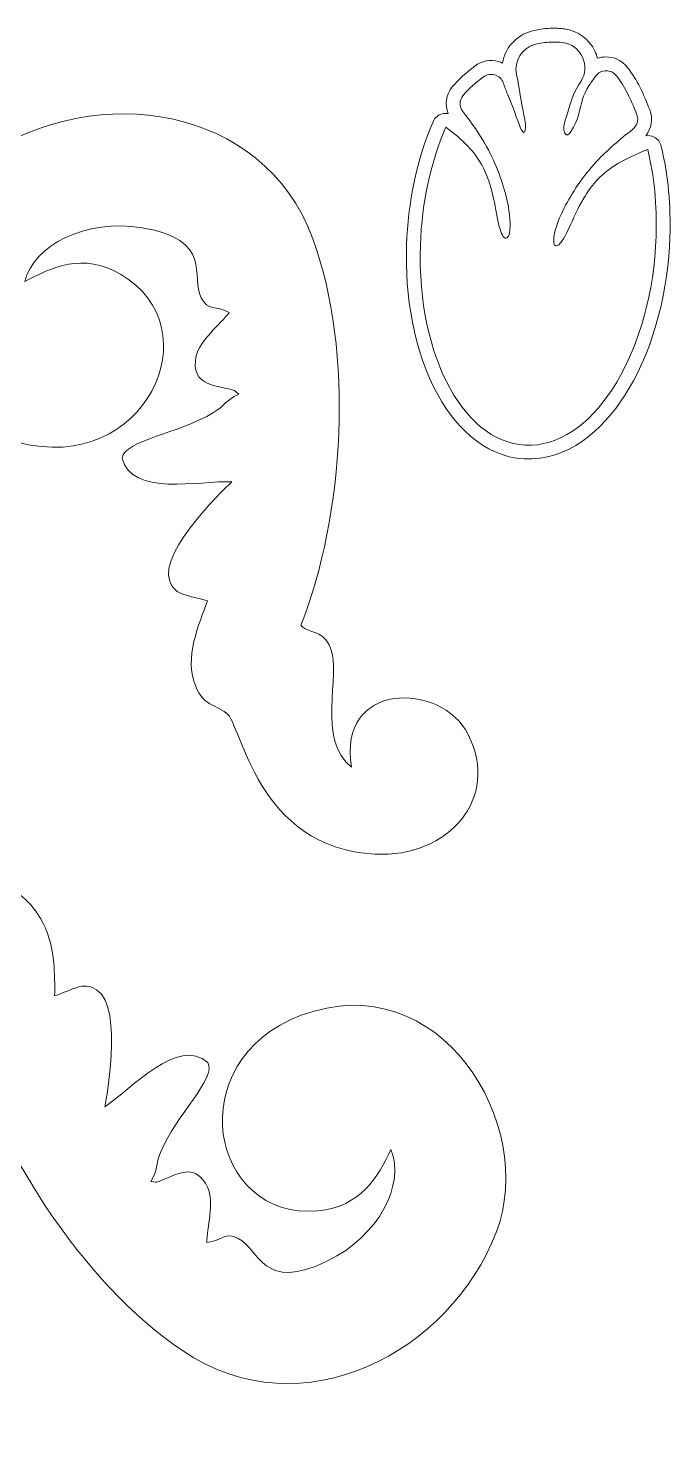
# Model space of a CAD drawing. Header units: millimetres. Extents: x -3158 to -2955, y -966 to -909.
# Drawn here: x -2978.6 to -2955.3, y -963.3 to -912.6 of the extents above; entities that cross this region are included whole.
import ezdxf

# ---------------------------------------------------------------- set-up
doc = ezdxf.new("R2010")
doc.units = ezdxf.units.MM
doc.header["$MEASUREMENT"] = 0
doc.layers.add('Layer 1', color=7, linetype='Continuous')

msp = doc.modelspace()

# ---------------------------------------------------------------- linework, layer by layer
at = {"layer": 'Layer 1', "color": 1, "lineweight": 9}
for points, knots in [([(-2961.4258, -913.8192), (-2961.3418, -913.2761), (-2960.9428, -912.8127), (-2960.3829, -912.663), (-2960.1611, -912.6037), (-2959.9334, -912.5685), (-2959.7039, -912.5594), (-2959.5308, -912.5525), (-2959.3572, -912.561), (-2959.1855, -912.5844), (-2958.6992, -912.6506), (-2958.2985, -912.9404), (-2958.0871, -913.3836), (-2958.0461, -913.4696), (-2958.0142, -913.5576), (-2957.9912, -913.6467), (-2957.897, -913.615), (-2957.7967, -913.5977), (-2957.6929, -913.5961), (-2957.3868, -913.5912), (-2957.1072, -913.7233), (-2956.9177, -913.9638), (-2956.5503, -914.4301), (-2956.3097, -914.9604), (-2956.0998, -915.5117), (-2955.9767, -915.835), (-2956.0363, -916.1866), (-2956.244, -916.4468), (-2956.1415, -916.4306), (-2956.0394, -916.4479), (-2955.9418, -916.4984), (-2955.8085, -916.5673), (-2955.7209, -916.679), (-2955.6856, -916.8248), (-2955.4271, -917.8914), (-2955.3329, -919.0062), (-2955.3697, -920.102), (-2955.4326, -921.9775), (-2955.8957, -923.9936), (-2956.8647, -925.6159), (-2957.6148, -926.8717), (-2958.8127, -928.0804), (-2960.3635, -928.1404), (-2961.8991, -928.1998), (-2963.06, -927.101), (-2963.7634, -925.8359), (-2964.6555, -924.2316), (-2964.9611, -922.2136), (-2964.9002, -920.3986), (-2964.8495, -918.8864), (-2964.5447, -917.3316), (-2963.9426, -915.9397), (-2963.8799, -915.7948), (-2963.7657, -915.6962), (-2963.6132, -915.6553), (-2963.5385, -915.6352), (-2963.4647, -915.6318), (-2963.394, -915.6446), (-2963.5233, -915.3275), (-2963.4743, -914.9604), (-2963.2487, -914.6827), (-2963.0109, -914.3899), (-2962.7289, -914.1587), (-2962.4324, -913.9293), (-2962.1837, -913.7369), (-2961.8708, -913.6779), (-2961.569, -913.7655), (-2961.5192, -913.78), (-2961.4714, -913.7979), (-2961.4258, -913.8192)], [0, 0, 0, 0, 0.0434783, 0.0434783, 0.0434783, 0.0869565, 0.0869565, 0.0869565, 0.1304348, 0.1304348, 0.1304348, 0.173913, 0.173913, 0.173913, 0.2173913, 0.2173913, 0.2173913, 0.2608696, 0.2608696, 0.2608696, 0.3043478, 0.3043478, 0.3043478, 0.3478261, 0.3478261, 0.3478261, 0.3913043, 0.3913043, 0.3913043, 0.4347826, 0.4347826, 0.4347826, 0.4782609, 0.4782609, 0.4782609, 0.5217391, 0.5217391, 0.5217391, 0.5652174, 0.5652174, 0.5652174, 0.6086957, 0.6086957, 0.6086957, 0.6521739, 0.6521739, 0.6521739, 0.6956522, 0.6956522, 0.6956522, 0.7391304, 0.7391304, 0.7391304, 0.7826087, 0.7826087, 0.7826087, 0.826087, 0.826087, 0.826087, 0.8695652, 0.8695652, 0.8695652, 0.9130435, 0.9130435, 0.9130435, 0.9565217, 0.9565217, 0.9565217, 1, 1, 1, 1]), ([(-2962.868, -915.565), (-2962.5526, -915.9746), (-2962.2535, -916.3929), (-2962.0073, -916.8383), (-2961.6489, -917.487), (-2961.4016, -918.1939), (-2961.2724, -918.7514), (-2961.1432, -919.3092), (-2961.1319, -919.7176), (-2961.1749, -919.9415), (-2961.2178, -920.1656), (-2961.3149, -920.2051), (-2961.4, -920.0924), (-2961.4851, -919.9798), (-2961.5584, -919.715), (-2961.622, -919.39), (-2961.6854, -919.0651), (-2961.7392, -918.6801), (-2961.8729, -918.2407), (-2962.0065, -917.8012), (-2962.2204, -917.3074), (-2962.6801, -916.825), (-2962.9004, -916.5938), (-2963.1775, -916.3654), (-2963.4837, -916.1382), (-2964.0117, -917.3587), (-2964.3475, -918.8347), (-2964.4005, -920.4154), (-2964.5374, -924.4969), (-2962.7386, -927.7319), (-2960.3828, -927.6408), (-2958.0269, -927.5496), (-2956.0064, -924.1669), (-2955.8693, -920.0852), (-2955.8314, -918.9552), (-2955.9419, -917.8902), (-2956.1715, -916.9425), (-2956.6179, -917.1199), (-2957.0305, -917.3074), (-2957.3614, -917.5187), (-2957.9245, -917.8784), (-2958.2514, -918.3074), (-2958.4875, -918.7023), (-2958.7235, -919.0974), (-2958.8687, -919.4585), (-2959.0089, -919.759), (-2959.1492, -920.0595), (-2959.2845, -920.2993), (-2959.3943, -920.3886), (-2959.5042, -920.4778), (-2959.589, -920.4165), (-2959.5764, -920.1887), (-2959.5639, -919.9611), (-2959.4543, -919.5672), (-2959.1941, -919.0563), (-2958.9338, -918.5453), (-2958.523, -917.9174), (-2958.0179, -917.3725), (-2957.6254, -916.9489), (-2957.1757, -916.5749), (-2956.7134, -916.2126), (-2956.5522, -916.0861), (-2956.4945, -915.8801), (-2956.5671, -915.6896), (-2956.7901, -915.1036), (-2957.0064, -914.6589), (-2957.3104, -914.2733), (-2957.4032, -914.1556), (-2957.5341, -914.0936), (-2957.685, -914.096), (-2957.8359, -914.0984), (-2957.9647, -914.1646), (-2958.0535, -914.2853), (-2958.131, -914.3904), (-2958.209, -914.5019), (-2958.2879, -914.6228), (-2958.5524, -915.0287), (-2958.5473, -915.2161), (-2958.6626, -915.6572), (-2958.7029, -915.8115), (-2958.9847, -916.5245), (-2959.1264, -916.4091), (-2959.3309, -916.2426), (-2959.098, -915.7243), (-2959.0367, -915.5048), (-2958.9087, -915.0467), (-2958.843, -914.8851), (-2958.5878, -914.4745), (-2958.4181, -914.2015), (-2958.4003, -913.8888), (-2958.5385, -913.5989), (-2958.6767, -913.3091), (-2958.9321, -913.1234), (-2959.253, -913.0798), (-2959.3942, -913.0605), (-2959.5383, -913.0532), (-2959.6841, -913.059), (-2959.8764, -913.0666), (-2960.0669, -913.0959), (-2960.2539, -913.1459), (-2960.7274, -913.2725), (-2961.0197, -913.7382), (-2960.924, -914.2141), (-2960.9195, -914.2366), (-2960.9148, -914.2599), (-2960.9097, -914.2829), (-2960.8185, -914.7039), (-2960.751, -915.27), (-2960.6671, -915.6262), (-2960.5831, -915.9823), (-2960.589, -916.1632), (-2960.6142, -916.2635), (-2960.6393, -916.3639), (-2960.6838, -916.3837), (-2960.7891, -916.135), (-2960.8944, -915.8862), (-2961.061, -915.3687), (-2961.2445, -914.9452), (-2961.306, -914.8032), (-2961.3543, -914.6666), (-2961.4002, -914.5361), (-2961.4511, -914.3912), (-2961.5596, -914.2889), (-2961.7084, -914.2457), (-2961.857, -914.2024), (-2962.0043, -914.2302), (-2962.1264, -914.3247), (-2962.382, -914.5223), (-2962.6443, -914.7314), (-2962.8606, -914.9978), (-2962.9962, -915.1649), (-2962.9993, -915.3945), (-2962.868, -915.565)], [0, 0, 0, 0, 0.0227273, 0.0227273, 0.0227273, 0.0454545, 0.0454545, 0.0454545, 0.0681818, 0.0681818, 0.0681818, 0.0909091, 0.0909091, 0.0909091, 0.1136364, 0.1136364, 0.1136364, 0.1363636, 0.1363636, 0.1363636, 0.1590909, 0.1590909, 0.1590909, 0.1818182, 0.1818182, 0.1818182, 0.2045455, 0.2045455, 0.2045455, 0.2272727, 0.2272727, 0.2272727, 0.25, 0.25, 0.25, 0.2727273, 0.2727273, 0.2727273, 0.2954545, 0.2954545, 0.2954545, 0.3181818, 0.3181818, 0.3181818, 0.3409091, 0.3409091, 0.3409091, 0.3636364, 0.3636364, 0.3636364, 0.3863636, 0.3863636, 0.3863636, 0.4090909, 0.4090909, 0.4090909, 0.4318182, 0.4318182, 0.4318182, 0.4545455, 0.4545455, 0.4545455, 0.4772727, 0.4772727, 0.4772727, 0.5, 0.5, 0.5, 0.5227273, 0.5227273, 0.5227273, 0.5454545, 0.5454545, 0.5454545, 0.5681818, 0.5681818, 0.5681818, 0.5909091, 0.5909091, 0.5909091, 0.6136364, 0.6136364, 0.6136364, 0.6363636, 0.6363636, 0.6363636, 0.6590909, 0.6590909, 0.6590909, 0.6818182, 0.6818182, 0.6818182, 0.7045455, 0.7045455, 0.7045455, 0.7272727, 0.7272727, 0.7272727, 0.75, 0.75, 0.75, 0.7727273, 0.7727273, 0.7727273, 0.7954545, 0.7954545, 0.7954545, 0.8181818, 0.8181818, 0.8181818, 0.8409091, 0.8409091, 0.8409091, 0.8636364, 0.8636364, 0.8636364, 0.8863636, 0.8863636, 0.8863636, 0.9090909, 0.9090909, 0.9090909, 0.9318182, 0.9318182, 0.9318182, 0.9545455, 0.9545455, 0.9545455, 0.9772727, 0.9772727, 0.9772727, 1, 1, 1, 1])]:
    msp.add_open_spline(points, degree=3, knots=knots, dxfattribs=at)
at = {"layer": 'Layer 1', "color": 5, "lineweight": 9}
for points, knots in [([(-2978.7167, -921.7255), (-2978.399, -920.4043), (-2976.5216, -919.439), (-2974.4759, -919.7751), (-2971.8882, -920.2003), (-2972.72, -921.5398), (-2972.3335, -922.3049), (-2972.0826, -922.8016), (-2971.8269, -922.5639), (-2971.3193, -922.8404), (-2971.6201, -923.2526), (-2972.4097, -923.85), (-2972.5226, -924.4502), (-2972.6925, -925.353), (-2972.0157, -925.4525), (-2971.5838, -925.5543), (-2971.054, -925.6793), (-2971.2043, -925.5961), (-2970.9735, -925.7998), (-2971.4648, -926.0263), (-2971.4517, -926.1869), (-2971.8862, -926.4562), (-2973.1597, -927.2454), (-2975.1073, -927.4483), (-2975.1971, -928.111), (-2974.8653, -929.5047), (-2972.4031, -928.9261), (-2971.2215, -928.9625), (-2971.2216, -928.9626), (-2973.9064, -931.4338), (-2973.4744, -932.5646), (-2973.2639, -933.1157), (-2972.7864, -933.0522), (-2972.1103, -933.2695), (-2972.4058, -934.1254), (-2972.9683, -935.3155), (-2972.5311, -936.3747), (-2972.2512, -937.0525), (-2971.8785, -937.0016), (-2971.4173, -937.3299), (-2970.8772, -937.7144), (-2970.3342, -942.2221), (-2966.0397, -942.4351), (-2963.3714, -942.5673), (-2961.5087, -940.4052), (-2962.6722, -938.1036), (-2963.6465, -936.1764), (-2967.4457, -936.1822), (-2966.8884, -939.2888), (-2968.1711, -938.3313), (-2967.2681, -935.9191), (-2967.6525, -934.9834), (-2967.9277, -934.3133), (-2968.3437, -934.4935), (-2968.7266, -934.1666), (-2967.1588, -930.1904), (-2966.7833, -924.2628), (-2968.2963, -920.1742), (-2970.1148, -915.2599), (-2976.1572, -914.5613), (-2980.0385, -917.0908), (-2983.5798, -919.3988), (-2984.1137, -926.1736), (-2978.9463, -927.5405), (-2974.3638, -928.7527), (-2971.8894, -923.4044), (-2975.2597, -921.451), (-2976.6157, -920.6651), (-2977.7456, -921.1992), (-2978.7167, -921.7255)], [0, 0, 0, 0, 0.0434783, 0.0434783, 0.0434783, 0.0869565, 0.0869565, 0.0869565, 0.1304348, 0.1304348, 0.1304348, 0.173913, 0.173913, 0.173913, 0.2173913, 0.2173913, 0.2173913, 0.2608696, 0.2608696, 0.2608696, 0.3043478, 0.3043478, 0.3043478, 0.3478261, 0.3478261, 0.3478261, 0.3913043, 0.3913043, 0.3913043, 0.4347826, 0.4347826, 0.4347826, 0.4782609, 0.4782609, 0.4782609, 0.5217391, 0.5217391, 0.5217391, 0.5652174, 0.5652174, 0.5652174, 0.6086957, 0.6086957, 0.6086957, 0.6521739, 0.6521739, 0.6521739, 0.6956522, 0.6956522, 0.6956522, 0.7391304, 0.7391304, 0.7391304, 0.7826087, 0.7826087, 0.7826087, 0.826087, 0.826087, 0.826087, 0.8695652, 0.8695652, 0.8695652, 0.9130435, 0.9130435, 0.9130435, 0.9565217, 0.9565217, 0.9565217, 1, 1, 1, 1]), ([(-2977.6387, -947.5592), (-2977.6331, -947.1599), (-2977.6342, -946.7612), (-2977.6724, -946.3659), (-2977.7193, -945.8813), (-2977.8218, -945.4021), (-2978.0517, -944.9419), (-2978.2816, -944.4818), (-2978.6389, -944.0408), (-2979.1252, -943.7487), (-2979.6116, -943.4565), (-2980.227, -943.3131), (-2980.6037, -943.3428), (-2980.9804, -943.3726), (-2981.1184, -943.5755), (-2981.0604, -943.8242), (-2981.0023, -944.0728), (-2980.7481, -944.3671), (-2980.4941, -944.6614), (-2980.529, -944.6633), (-2980.565, -944.6644), (-2980.6024, -944.6644), (-2981.2678, -944.6642), (-2984.3689, -941.3181), (-2987.9812, -943.6254), (-2990.2257, -945.059), (-2990.4619, -947.8902), (-2988.1589, -949.0869), (-2986.2305, -950.0888), (-2983.1495, -947.89), (-2985.4354, -945.6895), (-2983.8289, -945.7262), (-2983.1384, -948.2061), (-2982.274, -948.7438), (-2981.6551, -949.129), (-2981.4238, -948.7423), (-2980.9199, -948.7867), (-2979.8461, -952.9203), (-2976.6526, -957.9498), (-2973.0113, -960.3954), (-2968.6346, -963.335), (-2963.3166, -960.4125), (-2961.6583, -956.1172), (-2960.1453, -952.1982), (-2963.7101, -946.3894), (-2968.7121, -948.2641), (-2973.148, -949.9264), (-2972.0004, -955.6976), (-2968.1114, -955.3371), (-2966.5468, -955.1921), (-2965.9445, -954.1059), (-2965.4667, -953.1177), (-2964.9448, -954.3739), (-2965.8994, -956.2418), (-2967.7587, -957.1504), (-2970.1105, -958.2998), (-2970.2257, -956.7319), (-2970.9911, -956.3339), (-2971.4879, -956.0755), (-2971.5552, -956.416), (-2972.1305, -956.4847), (-2972.1294, -955.9763), (-2971.8411, -955.0354), (-2972.1036, -954.4829), (-2972.4984, -953.6518), (-2973.1067, -953.962), (-2973.5173, -954.1286), (-2974.0214, -954.3332), (-2973.8502, -954.314), (-2974.1578, -954.2819), (-2973.8927, -953.8142), (-2973.998, -953.6914), (-2973.8042, -953.2218), (-2973.2361, -951.8455), (-2971.7745, -950.556), (-2972.0928, -949.9661), (-2973.1848, -949.0263), (-2974.8423, -950.918), (-2975.8229, -951.5708), (-2975.8229, -951.5707), (-2975.1017, -948.0139), (-2976.1197, -947.3453), (-2976.6148, -947.0201), (-2976.9647, -947.3452), (-2977.6387, -947.5592)], [0, 0, 0, 0, 0.0357143, 0.0357143, 0.0357143, 0.0714286, 0.0714286, 0.0714286, 0.1071429, 0.1071429, 0.1071429, 0.1428571, 0.1428571, 0.1428571, 0.1785714, 0.1785714, 0.1785714, 0.2142857, 0.2142857, 0.2142857, 0.25, 0.25, 0.25, 0.2857143, 0.2857143, 0.2857143, 0.3214286, 0.3214286, 0.3214286, 0.3571429, 0.3571429, 0.3571429, 0.3928571, 0.3928571, 0.3928571, 0.4285714, 0.4285714, 0.4285714, 0.4642857, 0.4642857, 0.4642857, 0.5, 0.5, 0.5, 0.5357143, 0.5357143, 0.5357143, 0.5714286, 0.5714286, 0.5714286, 0.6071429, 0.6071429, 0.6071429, 0.6428571, 0.6428571, 0.6428571, 0.6785714, 0.6785714, 0.6785714, 0.7142857, 0.7142857, 0.7142857, 0.75, 0.75, 0.75, 0.7857143, 0.7857143, 0.7857143, 0.8214286, 0.8214286, 0.8214286, 0.8571429, 0.8571429, 0.8571429, 0.8928571, 0.8928571, 0.8928571, 0.9285714, 0.9285714, 0.9285714, 0.9642857, 0.9642857, 0.9642857, 1, 1, 1, 1])]:
    msp.add_open_spline(points, degree=3, knots=knots, dxfattribs=at)

doc.saveas('drawing.dxf')
